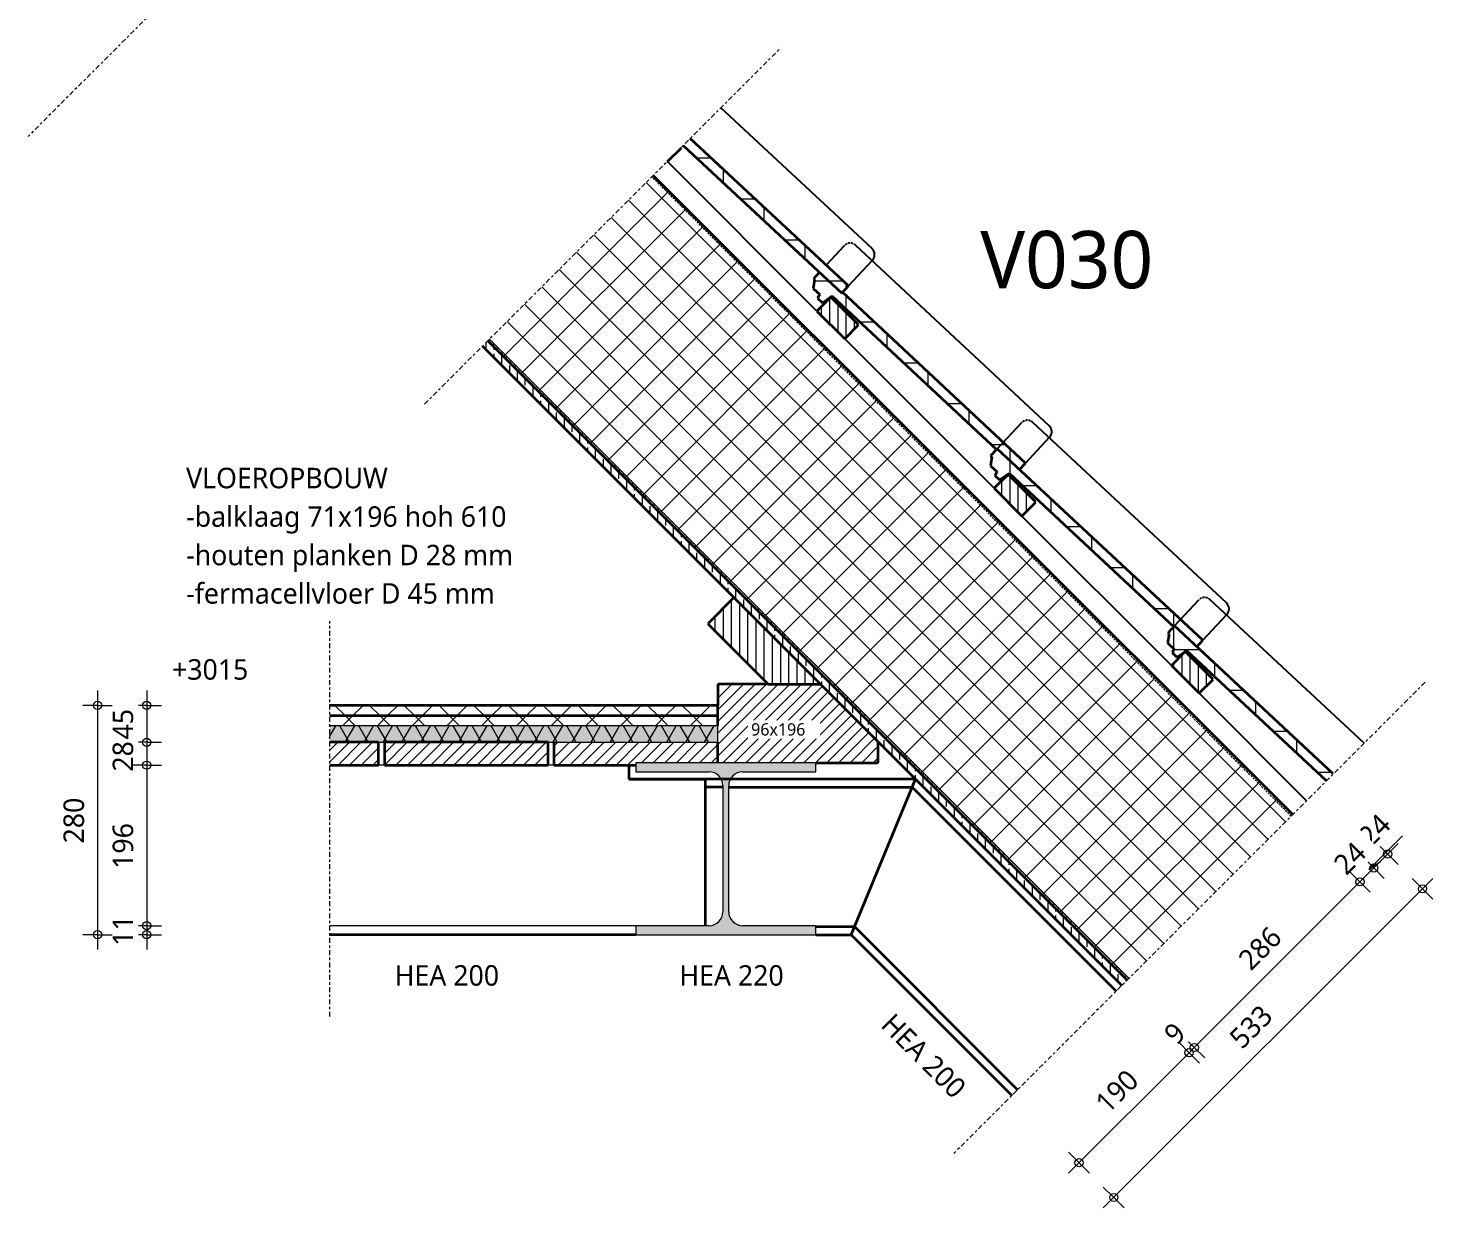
# Model space of a CAD drawing. Header units: millimetres. Extents: x 1789 to 13769, y 2055 to 27197.
# Drawn here: x 8051 to 9766, y 12768 to 14209 of the extents above; entities that cross this region are included whole.
import ezdxf

# ---------------------------------------------------------------- set-up
doc = ezdxf.new("R2010")
doc.units = ezdxf.units.MM
doc.linetypes.add('MV_center', pattern=[15, 6, -3, 3, -3])
doc.linetypes.add('MV_hidden', pattern=[3.75, 2.5, -1.25])
for name, color, linetype, lineweight in [('A-ANNO-DIMS', 211, 'Continuous', 13), ('A-ANNO-DIMS-10', 211, 'Continuous', 13), ('A-DETL', 90, 'Continuous', 13), ('A-DETL-GENF', 92, 'Continuous', 18), ('G-ANNO-TEXT', 231, 'Continuous', 13)]:
    doc.layers.add(name, color=color, linetype=linetype, lineweight=lineweight)
doc.styles.add('Segoe UI_1', font='segoeui.ttf', dxfattribs={"height": 15})
doc.styles.add('Segoe UI_2', font='segoeui.ttf', dxfattribs={"height": 25})
doc.styles.add('Segoe UI_3', font='segoeui.ttf', dxfattribs={"height": 70})
doc.styles.add('Segoe UI_B', font='segoeui.ttf', dxfattribs={"height": 25})
doc.dimstyles.new('2_5_mm_1', dxfattribs={"dimscale": 304.8, "dimtxt": 26.184099, "dimasz": 0.032808, "dimexe": 0.059055, "dimexo": 0.0625, "dimgap": 0.029528, "dimtad": 1, "dimdec": 0, "dimzin": 0, "dimdsep": 46, "dimtxsty": 'Segoe UI_2', "dimblk1": 'DOTBLANK', "dimblk2": 'DOTBLANK', "dimsah": 1, "dimcen": 0.09, "dimdle": 0.059055, "dimazin": 0, "dimtfac": 1, "dimtdec": 4, "dimtix": 1, "dimtmove": 0, "dimatfit": 3, "dimfxl": 0.059055, "dimfxlon": 1, "dimtvp": 1, "dimtfill": 1, "dimtolj": 1, "dimtzin": 0, "dimarcsym": 2})
doc.dimstyles.new('2_5_mm_2', dxfattribs={"dimscale": 304.8, "dimtxt": 26.184099, "dimasz": 0.032808, "dimexe": 0.059055, "dimexo": 0.0625, "dimgap": 0.029528, "dimtad": 1, "dimdec": 0, "dimzin": 0, "dimdsep": 46, "dimtxsty": 'Segoe UI_2', "dimblk1": 'DOTBLANK', "dimblk2": 'DOTBLANK', "dimsah": 1, "dimcen": 0.09, "dimdle": 0.059055, "dimazin": 0, "dimtfac": 1, "dimtdec": 4, "dimtix": 1, "dimtmove": 1, "dimatfit": 3, "dimfxl": 0.059055, "dimfxlon": 1, "dimtvp": 1, "dimtfill": 1, "dimtolj": 1, "dimtzin": 0, "dimarcsym": 2})
doc.dimstyles.new('2_5_mm_3', dxfattribs={"dimscale": 304.8, "dimtxt": 26.184099, "dimasz": 0.032808, "dimexe": 0.059055, "dimexo": 0.0625, "dimgap": 0.029528, "dimtad": 1, "dimdec": 0, "dimzin": 0, "dimdsep": 46, "dimtxsty": 'Segoe UI_2', "dimblk1": 'DOTBLANK', "dimblk2": 'DOTBLANK', "dimsah": 1, "dimcen": 0.09, "dimdle": 0.059055, "dimazin": 0, "dimtfac": 1, "dimtdec": 4, "dimtix": 1, "dimtmove": 2, "dimatfit": 3, "dimfxl": 0.059055, "dimfxlon": 1, "dimtvp": 1, "dimtfill": 1, "dimtolj": 1, "dimtzin": 0, "dimarcsym": 2})
pattern_1 = [(45, (0, 0), (-21.213203, 21.213203), []), (135, (0, 0), (-21.213203, -21.213203), [])]
pattern_2 = [(0, (0, 0), (0, 50), []), (90, (0, 0), (-50, 3e-15), [])]
pattern_3 = [(90, (0, 0), (-10, 6e-16), [])]
pattern_4 = [(45, (0, 0), (-7.071068, 7.071068), [])]

# ---------------------------------------------------------------- blocks, each defined once
blk = doc.blocks.new('NLRS_00_DI_maskeer - Type 1-4234630-Details Restauratie 1-10')
at = {"layer": 'A-DETL-GENF', "linetype": 'MV_center'}
blk.add_line((-100, 0), (683, 0), dxfattribs=at)
blk = doc.blocks.new('42 isolatie - Type 1-3774095-Details Restauratie 1-10')
at = {"layer": 'A-DETL-GENF'}
blk.add_hatch(color=256, dxfattribs=at).paths.add_polyline_path([(0.3, -0.8), (0.3, -20.8), (473.8, -20.8), (473.8, -0.8), (207.3, -0.8)])
at = {"layer": 'A-DETL-GENF', "lineweight": 13}
h = blk.add_hatch(dxfattribs=at)
h.set_pattern_fill('FP_84', color=256, style=0, pattern_type=2)
h.set_pattern_definition([(300, (-2355.522, -120.812), (-17.32051, -10), []), (240, (-2355.522, -120.812), (-17.32051, 10), [])])
h.paths.add_polyline_path([(308.3, -0.8), (0.3, -0.8), (0.3, -20.8), (473.8, -20.8), (473.8, -0.8), (407.3, -0.8)])
at = {"layer": 'A-DETL-GENF'}
for p, q in [((207.3, -0.8), (0.3, -0.8)), ((0.3, -0.8), (0.3, -20.8)), ((207.3, -0.8), (0.3, -0.8)), ((0.3, -0.8), (0.3, -20.8)), ((407.3, -0.8), (207.3, -0.8)), ((414.3, -0.8), (407.3, -0.8)), ((414.3, -0.8), (407.3, -0.8)), ((473.8, -0.8), (414.3, -0.8)), ((0.3, -20.8), (473.8, -20.8)), ((0.3, -20.8), (473.8, -20.8))]:
    blk.add_line(p, q, dxfattribs=at)
blk = doc.blocks.new('NLRS_00_DI_maskeer - Type 1-4234669-Details Restauratie 1-10')
at = {"layer": 'A-DETL-GENF', "linetype": 'MV_center'}
blk.add_line((-100, 0), (713.5, 0), dxfattribs=at)
blk = doc.blocks.new('NLRS_00_DI_maskeer - Type 1-4234668-Details Restauratie 1-10')
at = {"layer": 'A-DETL-GENF', "linetype": 'MV_center'}
blk.add_line((515.2, 0), (-100, 0), dxfattribs=at)
blk = doc.blocks.new('NLRS_00_DI_maskeer - Type 1-4234675-Details Restauratie 1-10')
at = {"layer": 'A-DETL-GENF', "linetype": 'MV_center'}
blk.add_line((383, 0), (-100, 0), dxfattribs=at)
blk = doc.blocks.new('DIMBLOCK218-Details Restauratie 1-10')
at = {"layer": 'A-ANNO-DIMS-10'}
for p, q in [((9729.2, 13222.5), (9688.1, 13181.4)), ((9723.9, 13212.8), (9694.2, 13183.1)), ((9711.1, 13200.1), (9698.4, 13212.8)), ((9694.2, 13183.1), (9681.4, 13195.8)), ((9688.1, 13181.4), (9702.7, 13191.6)), ((9711.1, 13200.1), (9723.9, 13187.3)), ((9694.2, 13183.1), (9706.9, 13170.4))]:
    blk.add_line(p, q, dxfattribs=at)
for centre in [(9711.1, 13200.1), (9694.2, 13183.1)]:
    blk.add_circle(centre, 5, dxfattribs=at)
at = {"layer": 'A-ANNO-DIMS-10', "color": 0, "insert": (9672.8, 13225), "char_height": 25, "width": 45.703, "attachment_point": 1, "rotation": 45, "line_spacing_factor": 1.142579, "style": 'Segoe UI_2', "bg_fill": 3, "box_fill_scale": 1.25, "bg_fill_color": 9, "bg_fill_true_color": 13158600, "bg_fill_transparency": 0}
blk.add_mtext('24', dxfattribs=at)
blk = doc.blocks.new('_DotBlank')
at = {"color": 0, "linetype": 'ByBlock', "lineweight": -2}
blk.add_line((-0.5, 0), (-1, 0), dxfattribs=at)
blk.add_circle((0, 0), 0.5, dxfattribs=at)
blk = doc.blocks.new('DIMBLOCK219-Details Restauratie 1-10')
at = {"layer": 'A-ANNO-DIMS-10'}
for p, q in [((9694.2, 13183.1), (9681.4, 13195.8)), ((9677.2, 13166.1), (9664.5, 13178.9)), ((9694.2, 13183.1), (9677.2, 13166.1)), ((9694.2, 13183.1), (9706.9, 13170.4)), ((9677.2, 13166.1), (9689.9, 13153.4))]:
    blk.add_line(p, q, dxfattribs=at)
for centre in [(9694.2, 13183.1), (9677.2, 13166.1)]:
    blk.add_circle(centre, 5, dxfattribs=at)
at = {"layer": 'A-ANNO-DIMS-10', "color": 0, "insert": (9642.8, 13190.6), "char_height": 25, "width": 45.703, "attachment_point": 1, "rotation": 45, "line_spacing_factor": 1.142579, "style": 'Segoe UI_2', "bg_fill": 3, "box_fill_scale": 1.25, "bg_fill_color": 9, "bg_fill_true_color": 13158600, "bg_fill_transparency": 0}
blk.add_mtext('24', dxfattribs=at)
blk = doc.blocks.new('DIMBLOCK220-Details Restauratie 1-10')
at = {"layer": 'A-ANNO-DIMS-10'}
for p, q in [((9677.2, 13166.1), (9664.5, 13178.9)), ((9677.2, 13166.1), (9475, 12963.9)), ((9677.2, 13166.1), (9689.9, 13153.4)), ((9475, 12963.9), (9462.2, 12976.6)), ((9475, 12963.9), (9487.7, 12951.2))]:
    blk.add_line(p, q, dxfattribs=at)
for centre in [(9677.2, 13166.1), (9475, 12963.9)]:
    blk.add_circle(centre, 5, dxfattribs=at)
at = {"layer": 'A-ANNO-DIMS-10', "color": 0, "insert": (9526.5, 13074.2), "char_height": 25, "width": 68.555, "attachment_point": 1, "rotation": 45, "line_spacing_factor": 1.142579, "style": 'Segoe UI_2', "bg_fill": 3, "box_fill_scale": 1.25, "bg_fill_color": 9, "bg_fill_true_color": 13158600, "bg_fill_transparency": 0}
blk.add_mtext('286', dxfattribs=at)
blk = doc.blocks.new('DIMBLOCK221-Details Restauratie 1-10')
at = {"layer": 'A-ANNO-DIMS-10'}
for p, q in [((9468.6, 12957.5), (9455.9, 12970.3)), ((9475, 12963.9), (9462.2, 12976.6)), ((9475, 12963.9), (9468.6, 12957.5)), ((9468.6, 12957.5), (9481.3, 12944.8)), ((9475, 12963.9), (9487.7, 12951.2))]:
    blk.add_line(p, q, dxfattribs=at)
for centre in [(9475, 12963.9), (9468.6, 12957.5)]:
    blk.add_circle(centre, 5, dxfattribs=at)
at = {"layer": 'A-ANNO-DIMS-10', "color": 0, "insert": (9435.6, 12983.4), "char_height": 25, "width": 22.852, "attachment_point": 1, "rotation": 45, "line_spacing_factor": 1.142579, "style": 'Segoe UI_2', "bg_fill": 3, "box_fill_scale": 1.25, "bg_fill_color": 9, "bg_fill_true_color": 13158600, "bg_fill_transparency": 0}
blk.add_mtext('9', dxfattribs=at)
blk = doc.blocks.new('DIMBLOCK222-Details Restauratie 1-10')
at = {"layer": 'A-ANNO-DIMS-10'}
for p, q in [((9468.6, 12957.5), (9455.9, 12970.3)), ((9468.6, 12957.5), (9321.5, 12810.5)), ((9468.6, 12957.5), (9481.3, 12944.8)), ((9334.3, 12823.2), (9321.5, 12835.9)), ((9334.3, 12823.2), (9347, 12810.5))]:
    blk.add_line(p, q, dxfattribs=at)
for centre in [(9468.6, 12957.5), (9334.3, 12823.2)]:
    blk.add_circle(centre, 5, dxfattribs=at)
at = {"layer": 'A-ANNO-DIMS-10', "color": 0, "insert": (9351.8, 12899.6), "char_height": 25, "width": 68.555, "attachment_point": 1, "rotation": 45, "line_spacing_factor": 1.142579, "style": 'Segoe UI_2', "bg_fill": 3, "box_fill_scale": 1.25, "bg_fill_color": 9, "bg_fill_true_color": 13158600, "bg_fill_transparency": 0}
blk.add_mtext('190', dxfattribs=at)
blk = doc.blocks.new('DIMBLOCK223-Details Restauratie 1-10')
at = {"layer": 'A-ANNO-DIMS-10'}
for p, q in [((9766.3, 13170.4), (9363.9, 12768)), ((9753.6, 13157.6), (9740.8, 13170.4)), ((9753.6, 13157.6), (9766.3, 13144.9)), ((9376.7, 12780.8), (9363.9, 12793.5)), ((9376.7, 12780.8), (9389.4, 12768))]:
    blk.add_line(p, q, dxfattribs=at)
for centre in [(9753.6, 13157.6), (9376.7, 12780.8)]:
    blk.add_circle(centre, 5, dxfattribs=at)
at = {"layer": 'A-ANNO-DIMS-10', "color": 0, "insert": (9515.5, 12978.4), "char_height": 25, "width": 68.555, "attachment_point": 1, "rotation": 45, "line_spacing_factor": 1.142579, "style": 'Segoe UI_2', "bg_fill": 3, "box_fill_scale": 1.25, "bg_fill_color": 9, "bg_fill_true_color": 13158600, "bg_fill_transparency": 0}
blk.add_mtext('533', dxfattribs=at)
blk = doc.blocks.new('DIMBLOCK224-Details Restauratie 1-10')
at = {"layer": 'A-ANNO-DIMS-10'}
for p, q in [((8196, 13399.6), (8196, 13336.6)), ((8196, 13381.6), (8178, 13381.6)), ((8196, 13381.6), (8214, 13381.6)), ((8196, 13336.6), (8178, 13336.6)), ((8196, 13336.6), (8214, 13336.6))]:
    blk.add_line(p, q, dxfattribs=at)
for centre in [(8196, 13381.6), (8196, 13336.6)]:
    blk.add_circle(centre, 5, dxfattribs=at)
at = {"layer": 'A-ANNO-DIMS-10', "color": 0, "insert": (8154.4, 13340), "char_height": 25, "width": 45.703, "attachment_point": 1, "rotation": 90, "line_spacing_factor": 1.142579, "style": 'Segoe UI_2', "bg_fill": 3, "box_fill_scale": 1.25, "bg_fill_color": 9, "bg_fill_true_color": 13158600, "bg_fill_transparency": 0}
blk.add_mtext('45', dxfattribs=at)
blk = doc.blocks.new('DIMBLOCK225-Details Restauratie 1-10')
at = {"layer": 'A-ANNO-DIMS-10'}
for p, q in [((8196, 13336.6), (8178, 13336.6)), ((8196, 13336.6), (8196, 13308.6)), ((8196, 13336.6), (8214, 13336.6)), ((8196, 13308.6), (8178, 13308.6)), ((8196, 13308.6), (8214, 13308.6))]:
    blk.add_line(p, q, dxfattribs=at)
for centre in [(8196, 13336.6), (8196, 13308.6)]:
    blk.add_circle(centre, 5, dxfattribs=at)
at = {"layer": 'A-ANNO-DIMS-10', "color": 0, "insert": (8154.4, 13300.7), "char_height": 25, "width": 45.703, "attachment_point": 1, "rotation": 90, "line_spacing_factor": 1.142579, "style": 'Segoe UI_2', "bg_fill": 3, "box_fill_scale": 1.25, "bg_fill_color": 9, "bg_fill_true_color": 13158600, "bg_fill_transparency": 0}
blk.add_mtext('28', dxfattribs=at)
blk = doc.blocks.new('DIMBLOCK226-Details Restauratie 1-10')
at = {"layer": 'A-ANNO-DIMS-10'}
for p, q in [((8196, 13308.6), (8178, 13308.6)), ((8196, 13308.6), (8196, 13112.6)), ((8196, 13308.6), (8214, 13308.6)), ((8196, 13112.6), (8178, 13112.6)), ((8196, 13112.6), (8214, 13112.6))]:
    blk.add_line(p, q, dxfattribs=at)
for centre in [(8196, 13308.6), (8196, 13112.6)]:
    blk.add_circle(centre, 5, dxfattribs=at)
at = {"layer": 'A-ANNO-DIMS-10', "color": 0, "insert": (8154.4, 13182), "char_height": 25, "width": 68.555, "attachment_point": 1, "rotation": 90, "line_spacing_factor": 1.142579, "style": 'Segoe UI_2', "bg_fill": 3, "box_fill_scale": 1.25, "bg_fill_color": 9, "bg_fill_true_color": 13158600, "bg_fill_transparency": 0}
blk.add_mtext('196', dxfattribs=at)
blk = doc.blocks.new('DIMBLOCK227-Details Restauratie 1-10')
at = {"layer": 'A-ANNO-DIMS-10'}
for p, q in [((8196, 13112.6), (8178, 13112.6)), ((8196, 13112.6), (8196, 13083.6)), ((8196, 13112.6), (8214, 13112.6)), ((8196, 13101.6), (8178, 13101.6)), ((8196, 13101.6), (8214, 13101.6))]:
    blk.add_line(p, q, dxfattribs=at)
for centre in [(8196, 13112.6), (8196, 13101.6)]:
    blk.add_circle(centre, 5, dxfattribs=at)
at = {"layer": 'A-ANNO-DIMS-10', "color": 0, "insert": (8154.4, 13088), "char_height": 25, "width": 45.703, "attachment_point": 1, "rotation": 90, "line_spacing_factor": 1.142579, "style": 'Segoe UI_2', "bg_fill": 3, "box_fill_scale": 1.25, "bg_fill_color": 9, "bg_fill_true_color": 13158600, "bg_fill_transparency": 0}
blk.add_mtext('11', dxfattribs=at)
blk = doc.blocks.new('DIMBLOCK228-Details Restauratie 1-10')
at = {"layer": 'A-ANNO-DIMS-10'}
for p, q in [((8136, 13399.6), (8136, 13083.6)), ((8136, 13381.6), (8118, 13381.6)), ((8136, 13381.6), (8154, 13381.6)), ((8136, 13101.6), (8118, 13101.6)), ((8136, 13101.6), (8154, 13101.6))]:
    blk.add_line(p, q, dxfattribs=at)
for centre in [(8136, 13381.6), (8136, 13101.6)]:
    blk.add_circle(centre, 5, dxfattribs=at)
at = {"layer": 'A-ANNO-DIMS-10', "color": 0, "insert": (8094.4, 13213), "char_height": 25, "width": 68.555, "attachment_point": 1, "rotation": 90, "line_spacing_factor": 1.142579, "style": 'Segoe UI_2', "bg_fill": 3, "box_fill_scale": 1.25, "bg_fill_color": 9, "bg_fill_true_color": 13158600, "bg_fill_transparency": 0}
blk.add_mtext('280', dxfattribs=at)

msp = doc.modelspace()

# ---------------------------------------------------------------- hatches: boundary and pattern name
at = {"layer": 'A-DETL-GENF', "lineweight": 13}
h = msp.add_hatch(dxfattribs=at)
h.set_pattern_fill('FP_6', color=253, style=0, pattern_type=2)
h.set_pattern_definition(pattern_2)
h.paths.add_polyline_path([(9044.5, 13885.1), (9052.6, 13893.9), (8859.6, 14073.9), (8851.1, 14065.4), (8970.2, 13954.3)])
h = msp.add_hatch(dxfattribs=at)
h.set_pattern_fill('FP_11', color=253, style=0, pattern_type=2)
h.set_pattern_definition(pattern_3)
h.paths.add_polyline_path([(8831.8, 14045.5), (8848.8, 14062.5), (8848.4, 14062.8), (8831.5, 14045.8)])
h = msp.add_hatch(dxfattribs=at)
h.set_pattern_fill('FP_4', color=251, style=0, pattern_type=2)
h.set_pattern_definition(pattern_1)
h.paths.add_polyline_path([(9392.9, 13046), (9595.1, 13248.2), (8814.5, 14028.8), (8612.3, 13826.6), (9181.4, 13257.4)])
h = msp.add_hatch(dxfattribs=at)
h.set_pattern_fill('FP_6', color=253, style=0, pattern_type=2)
h.set_pattern_definition(pattern_2)
h.paths.add_polyline_path([(9261.7, 13669.7), (9269, 13677.5), (9045.4, 13886), (9044.5, 13885.1), (9017.3, 13910.4), (9010, 13902.6), (9011.4, 13901.3), (9009.7, 13890.6), (9017.7, 13883.1), (9015.1, 13878.7), (9020.9, 13873.3), (9032.6, 13881.5), (9233.6, 13694.1), (9234.5, 13695), (9249, 13681.5)])
h = msp.add_hatch(dxfattribs=at)
h.set_pattern_fill('FP_11', color=253, style=0, pattern_type=2)
h.set_pattern_definition(pattern_3)
h.paths.add_polyline_path([(9048.2, 13829.1), (9065.1, 13846.1), (9031.2, 13880), (9014.2, 13863.1), (9038.6, 13838.7)])
h = msp.add_hatch(dxfattribs=at)
h.set_pattern_fill('FP_3', color=250, style=0, pattern_type=2)
h.set_pattern_definition([(90, (0, 0), (-19.05, 1e-15), []), (90, (9.525, 0), (-19.05, 1e-15), [9.525, -4.762])])
h.paths.add_polyline_path([(9386.5, 13039.6), (9392.9, 13046), (8612.3, 13826.6), (8605.9, 13820.2), (9181.4, 13244.7)])
h = msp.add_hatch(dxfattribs=at)
h.set_pattern_fill('FP_6', color=253, style=0, pattern_type=2)
h.set_pattern_definition(pattern_2)
h.paths.add_polyline_path([(9478.1, 13453.3), (9485.4, 13461.1), (9234.5, 13695), (9226.3, 13686.3), (9227.8, 13684.9), (9226.1, 13674.2), (9234.1, 13666.7), (9231.4, 13662.4), (9237.3, 13656.9), (9249, 13665.1), (9450, 13477.7), (9450.9, 13478.7), (9465.4, 13465.1)])
h = msp.add_hatch(dxfattribs=at)
h.set_pattern_fill('FP_11', color=253, style=0, pattern_type=2)
h.set_pattern_definition(pattern_3)
h.paths.add_polyline_path([(9264.5, 13612.7), (9281.5, 13629.7), (9247.6, 13663.7), (9230.6, 13646.7)])
h = msp.add_hatch(dxfattribs=at)
h.set_pattern_fill('FP_11', color=253, style=0, pattern_type=2)
h.set_pattern_definition(pattern_3)
h.paths.add_polyline_path([(9018.6, 13407.6), (8912.9, 13513.2), (8881, 13481.3), (8954.6, 13407.6)])
h = msp.add_hatch(dxfattribs=at)
h.set_pattern_fill('FP_6', color=253, style=0, pattern_type=2)
h.set_pattern_definition(pattern_2)
h.paths.add_polyline_path([(9636.3, 13289.4), (9644.7, 13297.9), (9450.9, 13478.7), (9442.7, 13469.9), (9444.2, 13468.5), (9442.4, 13457.8), (9450.5, 13450.3), (9447.8, 13446), (9453.7, 13440.5), (9465.4, 13448.7), (9507.1, 13409.8)])
h = msp.add_hatch(dxfattribs=at)
h.set_pattern_fill('FP_11', color=253, style=0, pattern_type=2)
h.set_pattern_definition(pattern_3)
h.paths.add_polyline_path([(9480.9, 13396.4), (9497.9, 13413.3), (9463.9, 13447.3), (9447, 13430.3), (9467.4, 13409.8)])
h = msp.add_hatch(dxfattribs=at)
h.set_pattern_fill('FP_10', color=250, style=0, pattern_type=2)
h.set_pattern_definition(pattern_4)
h.paths.add_polyline_path([(8923.5, 13311.6), (9089.1, 13311.6), (9089.1, 13337.1), (9018.6, 13407.6), (8893.1, 13407.6), (8893.1, 13311.6)])
h = msp.add_hatch(dxfattribs=at)
h.set_pattern_fill('FP_4', color=253, style=0, pattern_type=2)
h.set_pattern_definition(pattern_1)
h.paths.add_polyline_path([(8893.1, 13369.1), (8893.1, 13381.6), (8419.6, 13381.6), (8419.6, 13369.1), (8585.1, 13369.1)])
h = msp.add_hatch(dxfattribs=at)
h.set_pattern_fill('FP_4', color=253, style=0, pattern_type=2)
h.set_pattern_definition(pattern_1)
h.paths.add_polyline_path([(8893.1, 13356.6), (8893.1, 13369.1), (8419.6, 13369.1), (8419.6, 13356.6), (8585.1, 13356.6)])
h = msp.add_hatch(dxfattribs=at)
h.set_pattern_fill('FP_10', color=250, style=0, pattern_type=2)
h.set_pattern_definition(pattern_4)
h.paths.add_polyline_path([(8479.1, 13308.6), (8479.1, 13336.6), (8419.6, 13336.6), (8419.6, 13308.6)])
h = msp.add_hatch(dxfattribs=at)
h.set_pattern_fill('FP_10', color=250, style=0, pattern_type=2)
h.set_pattern_definition(pattern_4)
h.paths.add_polyline_path([(8686.1, 13308.6), (8686.1, 13336.6), (8486.1, 13336.6), (8486.1, 13308.6), (8585.1, 13308.6)])
h = msp.add_hatch(dxfattribs=at)
h.set_pattern_fill('FP_10', color=250, style=0, pattern_type=2)
h.set_pattern_definition(pattern_4)
h.paths.add_polyline_path([(8793, 13308.6), (8793, 13311.6), (8893.1, 13311.6), (8893.1, 13336.6), (8693.1, 13336.6), (8693.1, 13308.6)])
at = {"layer": 'A-DETL-GENF'}
msp.add_hatch(color=7, dxfattribs=at).paths.add_polyline_path([(8793, 13101.6), (9013, 13101.6), (9013, 13112.6), (8923.5, 13112.6), (8919.1, 13113.1), (8915, 13114.8), (8911.5, 13117.5), (8908.8, 13121.1), (8907.1, 13125.2), (8906.5, 13129.6), (8906.5, 13283.6), (8907.1, 13288), (8908.8, 13292.1), (8911.5, 13295.6), (8915, 13298.3), (8919.1, 13300), (8923.5, 13300.6), (9013, 13300.6), (9013, 13311.6), (8793, 13311.6), (8793, 13300.6), (8882.5, 13300.6), (8886.9, 13300), (8891, 13298.3), (8894.5, 13295.6), (8897.2, 13292.1), (8898.9, 13288), (8899.5, 13283.6), (8899.5, 13129.6), (8898.9, 13125.2), (8897.2, 13121.1), (8894.5, 13117.5), (8891, 13114.8), (8886.9, 13113.1), (8882.5, 13112.6), (8793, 13112.6)])

# ---------------------------------------------------------------- linework, layer by layer
at = {"layer": 'A-DETL', "lineweight": 25}
for p, q in [((9081.5, 13939.4), (8897.1, 14111.4)), ((9014.2, 13863.1), (8831.8, 14045.5)), ((9047.5, 13942.8), (9025.4, 13919.2)), ((9297.8, 13723.1), (9061.6, 13943.3)), ((9052.6, 13893.9), (9082, 13925.3)), ((9230.6, 13646.7), (9048.2, 13829.1)), ((9263.9, 13726.5), (9234.5, 13695)), ((9514.2, 13506.7), (9278, 13727)), ((9269, 13677.5), (9298.3, 13708.9)), ((9447, 13430.3), (9264.5, 13612.7)), ((9480.2, 13510.1), (9450.9, 13478.7)), ((9682.2, 13335.4), (9494.4, 13510.6)), ((9485.4, 13461.1), (9514.7, 13492.5)), ((9612.1, 13265.2), (9480.9, 13396.4))]:
    msp.add_line(p, q, dxfattribs=at)
at = {"layer": 'A-DETL', "lineweight": 35}
for p, q in [((8851.1, 14065.4), (9044.5, 13885.1)), ((9052.6, 13893.9), (8859.6, 14073.9)), ((8831.8, 14045.5), (8848.8, 14062.5)), ((8848.8, 14062.5), (8848.4, 14062.8)), ((8831.5, 14045.8), (8831.8, 14045.5)), ((9595.1, 13248.2), (8814.5, 14028.8)), ((9017.3, 13910.4), (9010, 13902.6)), ((9011.4, 13901.3), (9009.7, 13890.6)), ((9010, 13902.6), (9011.4, 13901.3)), ((9044.5, 13885.1), (9052.6, 13893.9)), ((9009.7, 13890.6), (9017.7, 13883.1)), ((9031.2, 13880), (9014.2, 13863.1)), ((9017.7, 13883.1), (9015.1, 13878.7)), ((9015.1, 13878.7), (9020.9, 13873.3)), ((9020.9, 13873.3), (9032.6, 13881.5)), ((9065.1, 13846.1), (9031.2, 13880)), ((9032.6, 13881.5), (9233.6, 13694.1)), ((9269, 13677.5), (9045.4, 13886)), ((9014.2, 13863.1), (9048.2, 13829.1)), ((9048.2, 13829.1), (9065.1, 13846.1)), ((8612.3, 13826.6), (9392.9, 13046)), ((9392.9, 13046), (8612.3, 13826.6)), ((8605.9, 13820.2), (8912.9, 13513.2)), ((9234.5, 13695), (9226.3, 13686.3)), ((9485.4, 13461.1), (9234.5, 13695)), ((9227.8, 13684.9), (9226.1, 13674.2)), ((9226.1, 13674.2), (9234.1, 13666.7)), ((9226.3, 13686.3), (9227.8, 13684.9)), ((9261.7, 13669.7), (9269, 13677.5)), ((9247.6, 13663.7), (9230.6, 13646.7)), ((9234.1, 13666.7), (9231.4, 13662.4)), ((9231.4, 13662.4), (9237.3, 13656.9)), ((9237.3, 13656.9), (9249, 13665.1)), ((9281.5, 13629.7), (9247.6, 13663.7)), ((9249, 13665.1), (9450, 13477.7)), ((9230.6, 13646.7), (9264.5, 13612.7)), ((9264.5, 13612.7), (9281.5, 13629.7)), ((8912.9, 13513.2), (8881, 13481.3)), ((9018.6, 13407.6), (8912.9, 13513.2)), ((8881, 13481.3), (8954.6, 13407.6)), ((9444.2, 13468.5), (9442.4, 13457.8)), ((9450.9, 13478.7), (9442.7, 13469.9)), ((9442.7, 13469.9), (9444.2, 13468.5)), ((9644.7, 13297.9), (9450.9, 13478.7)), ((9442.4, 13457.8), (9450.5, 13450.3)), ((9463.9, 13447.3), (9447, 13430.3)), ((9450.5, 13450.3), (9447.8, 13446)), ((9453.7, 13440.5), (9465.4, 13448.7)), ((9497.9, 13413.3), (9463.9, 13447.3)), ((9465.4, 13448.7), (9636.3, 13289.4)), ((9478.1, 13453.3), (9485.4, 13461.1)), ((9447, 13430.3), (9480.9, 13396.4)), ((9447.8, 13446), (9453.7, 13440.5)), ((9480.9, 13396.4), (9497.9, 13413.3)), ((8954.6, 13407.6), (8893.1, 13407.6)), ((8893.1, 13407.6), (8893.1, 13381.6)), ((8954.6, 13407.6), (9018.6, 13407.6)), ((9089.1, 13337.1), (9018.6, 13407.6)), ((8893.1, 13381.6), (8419.6, 13381.6)), ((8893.1, 13369.1), (8893.1, 13381.6)), ((8419.6, 13369.1), (8893.1, 13369.1)), ((8893.1, 13356.6), (8893.1, 13369.1)), ((8479.1, 13336.6), (8419.6, 13336.6)), ((8479.1, 13308.6), (8479.1, 13336.6)), ((8686.1, 13336.6), (8486.1, 13336.6)), ((8486.1, 13336.6), (8486.1, 13308.6)), ((8686.1, 13308.6), (8686.1, 13336.6)), ((8693.1, 13336.6), (8693.1, 13308.6)), ((8893.1, 13311.6), (8893.1, 13336.6)), ((9089.1, 13337.1), (9386.5, 13039.6)), ((9089.1, 13311.6), (9089.1, 13337.1)), ((9013, 13311.6), (9089.1, 13311.6)), ((8419.6, 13308.6), (8479.1, 13308.6)), ((8486.1, 13308.6), (8686.1, 13308.6)), ((8693.1, 13308.6), (8793, 13308.6)), ((8784.6, 13308.6), (8784.6, 13291.6)), ((9134.6, 13291.6), (8784.6, 13291.6)), ((8784.6, 13291.6), (8877.7, 13291.6)), ((8877.7, 13291.6), (8877.7, 13112.6)), ((8899.5, 13281.6), (8877.7, 13281.6)), ((8906.5, 13281.6), (9130.4, 13281.6)), ((9055.9, 13101.6), (9134.6, 13291.6)), ((9130.4, 13281.6), (9379.4, 13032.6)), ((9134.6, 13291.6), (9384.2, 13041.9)), ((9013, 13111.6), (9060, 13111.6)), ((9060, 13111.6), (9259.2, 12912.4)), ((8793, 13101.6), (8419.6, 13101.6)), ((9013, 13101.6), (9055.9, 13101.6)), ((9055.9, 13101.6), (9252.1, 12905.3))]:
    msp.add_line(p, q, dxfattribs=at)
at = {"layer": 'A-DETL', "linetype": 'MV_hidden', "lineweight": 18}
for p, q in [((9593.3, 13246.5), (8812.7, 14027.1)), ((9395, 13048.1), (8614.4, 13828.7))]:
    msp.add_line(p, q, dxfattribs=at)
at = {"layer": 'A-DETL', "lineweight": 18}
for p, q in [((9013, 13311.6), (8793, 13311.6)), ((8793, 13311.6), (8793, 13300.6)), ((9013, 13300.6), (9013, 13311.6)), ((8486.1, 13308.6), (8479.1, 13308.6)), ((8784.6, 13308.6), (8686.1, 13308.6)), ((8793, 13300.6), (8882.5, 13300.6)), ((8923.5, 13300.6), (9013, 13300.6)), ((8899.5, 13283.6), (8899.5, 13129.6)), ((8906.5, 13129.6), (8906.5, 13283.6)), ((8793, 13112.6), (8419.6, 13112.6)), ((8882.5, 13112.6), (8793, 13112.6)), ((8793, 13112.6), (8793, 13101.6)), ((9013, 13112.6), (8923.5, 13112.6)), ((9013, 13101.6), (9013, 13112.6)), ((8793, 13101.6), (9013, 13101.6))]:
    msp.add_line(p, q, dxfattribs=at)
at = {"layer": 'A-DETL', "linetype": 'MV_hidden', "lineweight": 25}
for centre in [(9054.8, 13936), (9271.2, 13719.7), (9487.5, 13503.3)]:
    msp.add_arc(centre, 10, 47, 137, dxfattribs=at)
at = {"layer": 'A-DETL', "lineweight": 25}
for centre in [(9074.6, 13932.1), (9291, 13715.7), (9507.4, 13499.4)]:
    msp.add_arc(centre, 10, 317, 47, dxfattribs=at)
at = {"layer": 'A-DETL', "lineweight": 18}
for centre, start, end in [((8882.5, 13283.6), 360, 90), ((8923.5, 13283.6), 90, 180), ((8882.5, 13129.6), 270, 0), ((8923.5, 13129.6), 180, 270)]:
    msp.add_arc(centre, 17, start, end, dxfattribs=at)

# ---------------------------------------------------------------- block references
at = {"layer": 'A-DETL-GENF', "linetype": 'MV_center'}
for name, p, rotation in [('NLRS_00_DI_maskeer - Type 1-4234630-Details Restauratie 1-10', (8534.1, 14559.2), 225.0000000000001), ('NLRS_00_DI_maskeer - Type 1-4234668-Details Restauratie 1-10', (8899.5, 14113.8), 224.9999999999999), ('NLRS_00_DI_maskeer - Type 1-4234675-Details Restauratie 1-10', (8419.6, 13384.6), 270), ('NLRS_00_DI_maskeer - Type 1-4234669-Details Restauratie 1-10', (9686, 13339.1), 225.0000000000001)]:
    msp.add_blockref(name, p, dxfattribs=dict(at, rotation=rotation))
at = {"layer": 'A-DETL-GENF', "rotation": 180}
msp.add_blockref('42 isolatie - Type 1-3774095-Details Restauratie 1-10', (8893.4, 13335.8), dxfattribs=at)

# ---------------------------------------------------------------- texts
at = {"layer": 'G-ANNO-TEXT', "color": 7, "attachment_point": 1}
for s, insert, char_height, width, style in [('V030', (9213.7, 13960.9), 70, 272.574, 'Segoe UI_3'), ('+3015', (8226.9, 13438), 25, 121.856, 'Segoe UI_2')]:
    msp.add_mtext(s, dxfattribs=dict(at, insert=insert, char_height=char_height, width=width, style=style))
at = {"layer": 'G-ANNO-TEXT', "color": 39, "char_height": 25, "attachment_point": 1}
for s, insert, width, style in [('VLOEROPBOUW', (8244.1, 13671.7), 323.08, 'Segoe UI_B'), ('-balklaag 71x196 hoh 610', (8244.1, 13624.7), 487.426, 'Segoe UI_2'), ('-houten planken D 28 mm', (8244.1, 13577.7), 497.046, 'Segoe UI_2'), ('-fermacellvloer D 45 mm', (8244.1, 13530.8), 466.582, 'Segoe UI_2'), ('HEA 200', (8498.8, 13064.4), 161.139, 'Segoe UI_2'), ('HEA 220', (8846.3, 13064.4), 161.139, 'Segoe UI_2')]:
    msp.add_mtext(s, dxfattribs=dict(at, insert=insert, width=width, style=style))
at = {"layer": 'G-ANNO-TEXT', "color": 39, "insert": (9108.5, 13007.5), "char_height": 25, "width": 161.139, "attachment_point": 1, "rotation": 315, "style": 'Segoe UI_2'}
msp.add_mtext('HEA 200', dxfattribs=at)

# ---------------------------------------------------------------- dimensions: what is measured, and where the dimension line sits
at = {"layer": 'A-ANNO-DIMS'}
dim = msp.add_linear_dim(base=(8196, 13336.6), p1=(8214, 13381.6), p2=(8214, 13336.6), angle=90, dimstyle='2_5_mm_1', override={"dimpost": '<>', "dimfxl": 45}, dxfattribs=at)
dim.commit()
dim.dimension.update_dxf_attribs({"geometry": 'DIMBLOCK224-Details Restauratie 1-10', "text_midpoint": (8174.3, 13359.1)})

# ---------------------------------------------------------------- next in the draw order: texts
at = {"layer": 'G-ANNO-TEXT', "color": 7, "insert": (8933.9, 13359.8), "char_height": 15, "width": 80.169, "attachment_point": 1, "style": 'Segoe UI_1', "bg_fill": 3, "box_fill_scale": 1.25, "bg_fill_color": 9, "bg_fill_true_color": 13158600, "bg_fill_transparency": 0}
msp.add_mtext('96x196', dxfattribs=at)

# ---------------------------------------------------------------- next in the draw order: dimensions: what is measured, and where the dimension line sits
at = {"layer": 'A-ANNO-DIMS'}
for base, p1, p2, angle, dimstyle, override, picture, middle, turn in [((8196, 13308.6), (8214, 13336.6), (8214, 13308.6), 90, '2_5_mm_3', {"dimpost": '<>', "dimfxl": 28}, 'DIMBLOCK225-Details Restauratie 1-10', (8171, 13323.5), 90), ((9694.2, 13183.1), (9698.4, 13212.8), (9681.4, 13195.8), 45, '2_5_mm_2', {"dimpost": '<>', "dimfxl": 24}, 'DIMBLOCK218-Details Restauratie 1-10', (9700.8, 13229.3), 45)]:
    dim = msp.add_linear_dim(base=base, p1=p1, p2=p2, angle=angle, dimstyle=dimstyle, override=override, dxfattribs=at)
    dim.commit()
    dim.dimension.update_dxf_attribs({"geometry": picture, "text_midpoint": middle, "dimtype": 160, "text_rotation": turn})

# ---------------------------------------------------------------- next in the draw order: dimensions: what is measured, and where the dimension line sits
for base, p1, p2, angle, override, picture, middle in [((8196, 13112.6), (8214, 13308.6), (8214, 13112.6), 90, {"dimpost": '<>', "dimfxl": 196}, 'DIMBLOCK226-Details Restauratie 1-10', (8174, 13210.6)), ((9677.2, 13166.1), (9681.4, 13195.8), (9664.5, 13178.9), 45, {"dimpost": '<>', "dimfxl": 24.001941}, 'DIMBLOCK219-Details Restauratie 1-10', (9670.3, 13190))]:
    dim = msp.add_linear_dim(base=base, p1=p1, p2=p2, angle=angle, dimstyle='2_5_mm_1', override=override, dxfattribs=at)
    dim.commit()
    dim.dimension.update_dxf_attribs({"geometry": picture, "text_midpoint": middle})

# ---------------------------------------------------------------- next in the draw order: dimensions: what is measured, and where the dimension line sits
for base, p1, p2, angle, override, picture, middle in [((9475, 12963.9), (9664.5, 13178.9), (9462.2, 12976.6), 45, {"dimpost": '<>', "dimfxl": 286}, 'DIMBLOCK220-Details Restauratie 1-10', (9560.6, 13080.5)), ((8196, 13101.6), (8214, 13112.6), (8214, 13101.6), 90, {"dimpost": '<>', "dimfxl": 11}, 'DIMBLOCK227-Details Restauratie 1-10', (8174.2, 13107.1))]:
    dim = msp.add_linear_dim(base=base, p1=p1, p2=p2, angle=angle, dimstyle='2_5_mm_1', override=override, dxfattribs=at)
    dim.commit()
    dim.dimension.update_dxf_attribs({"geometry": picture, "text_midpoint": middle})

# ---------------------------------------------------------------- next in the draw order: dimensions: what is measured, and where the dimension line sits
for base, p1, p2, angle, override, picture, middle in [((8136, 13101.6), (8154, 13381.6), (8154, 13101.6), 90, {"dimpost": '<>', "dimfxl": 280}, 'DIMBLOCK228-Details Restauratie 1-10', (8114.1, 13241.6)), ((9468.6, 12957.5), (9462.2, 12976.6), (9455.9, 12970.3), 45, {"dimpost": '<>', "dimfxl": 9}, 'DIMBLOCK221-Details Restauratie 1-10', (9456.3, 12976.2))]:
    dim = msp.add_linear_dim(base=base, p1=p1, p2=p2, angle=angle, dimstyle='2_5_mm_1', override=override, dxfattribs=at)
    dim.commit()
    dim.dimension.update_dxf_attribs({"geometry": picture, "text_midpoint": middle})

# ---------------------------------------------------------------- next in the draw order: dimensions: what is measured, and where the dimension line sits
dim = msp.add_linear_dim(base=(9334.3, 12823.2), p1=(9455.9, 12970.3), p2=(9321.5, 12835.9), angle=45, dimstyle='2_5_mm_1', override={"dimpost": '<>', "dimfxl": 190}, dxfattribs=at)
dim.commit()
dim.dimension.update_dxf_attribs({"geometry": 'DIMBLOCK222-Details Restauratie 1-10', "text_midpoint": (9385.9, 12905.9)})

# ---------------------------------------------------------------- next in the draw order: dimensions: what is measured, and where the dimension line sits
dim = msp.add_linear_dim(base=(9376.7, 12780.8), p1=(9740.8, 13170.4), p2=(9363.9, 12793.5), angle=45, dimstyle='2_5_mm_1', override={"dimpost": '<>', "dimfxl": 533.001941}, dxfattribs=at)
dim.commit()
dim.dimension.update_dxf_attribs({"geometry": 'DIMBLOCK223-Details Restauratie 1-10', "text_midpoint": (9549.6, 12984.7)})

doc.saveas('drawing.dxf')
